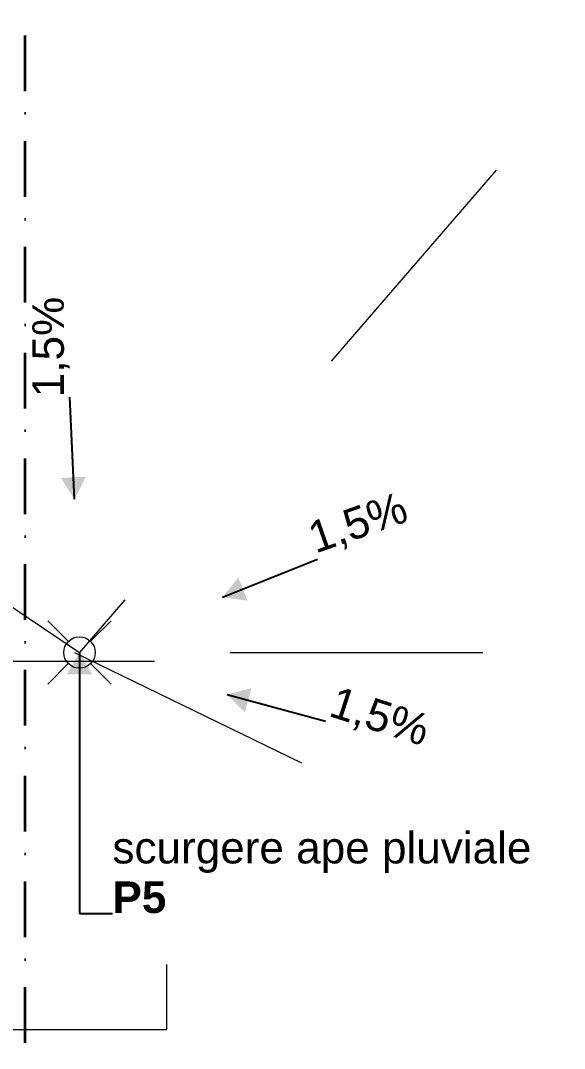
# Model space of a CAD drawing. Header units: millimetres. Extents: x 1322820 to 1391563, y 1051909 to 1098256.
# Drawn here: x 1366064 to 1367788, y 1068189 to 1071447 of the extents above; entities that cross this region are included whole.
import ezdxf
from ezdxf.enums import TextEntityAlignment as Align

# ---------------------------------------------------------------- set-up
doc = ezdxf.new("R2010")
doc.units = ezdxf.units.MM
doc.header["$MEASUREMENT"] = 0
doc.linetypes.add('AStair_dashed', pattern=[1800, 800, -1000])
doc.linetypes.add('Dot & Dashed', pattern=[335.138881, 176.388884, -88.194442, 0, -70.555556])
doc.layers.get('0').update_dxf_attribs({"true_color": 0x787878})
for name, color, linetype, lineweight, true_color in [('arhitectura - adnotatii_Pen_No__1', 7, 'Continuous', 13, 0x787878), ('arhitectura - desen 2D_Pen_No__2', 7, 'Continuous', 13, 0x787878), ('arhitectura - ghena_Pen_No__21', 7, 'Continuous', 20, 0x787878), ('instalatii - echipamente_Pen_No__21', 7, 'Continuous', 20, 0x787878), ('New_arhitectura - axe_Pen_No__201', 7, 'Continuous', 35, 0x787878), ('New_arhitectura - desen 2D_Pen_No__2', 7, 'Continuous', 13, 0x787878)]:
    doc.layers.add(name, color=color, linetype=linetype, lineweight=lineweight, true_color=true_color)
doc.layers.add('arhitectura - ghena', color=7, linetype='Continuous', true_color=0x787878)
doc.layers.add('New_arhitectura - axe', color=7, linetype='Continuous', true_color=0x787878)
doc.styles.add('GENERATED_STYLE_1', font='arialbd.ttf')
doc.styles.add('GENERATED_STYLE_2', font='arial.ttf')
doc.dimstyles.new('GENERATED_STYLE__2', dxfattribs={"dimtxt": 0.18, "dimasz": 76, "dimexe": 0.18, "dimexo": 0.0625, "dimgap": 0.09, "dimtad": 0, "dimtih": 1, "dimtoh": 1, "dimdec": 4, "dimzin": 0, "dimdsep": 46, "dimcen": 0.09, "dimadec": 0, "dimazin": 0, "dimtfac": 1, "dimtdec": 4, "dimtmove": 0, "dimatfit": 3, "dimldrblk": 'ARROWHEAD_16', "dimfxl": 1, "dimtolj": 1, "dimtzin": 0, "dimarcsym": 0})

# ---------------------------------------------------------------- blocks, each defined once
blk = doc.blocks.new('Floor Drain Symbol 23_2')
at = {"layer": 'arhitectura - ghena_Pen_No__21', "color": 7, "linetype": 'Continuous', "lineweight": 20}
for p, q in [((64.6, 135.4), (0, 200)), ((135.4, 135.4), (200, 200)), ((64.6, 64.6), (0, 0)), ((135.4, 64.6), (200, 0))]:
    blk.add_line(p, q, dxfattribs=at)
at = {"layer": 'arhitectura - ghena_Pen_No__21', "color": 7, "linetype": 'Continuous', "lineweight": 20, "flags": 128}
blk.add_lwpolyline([(150, 100, 1), (50, 100, 1)], format="xyb", close=True, dxfattribs=at)
blk = doc.blocks.new('ARROWHEAD_16')
at = {"linetype": 'Continuous', "lineweight": 0}
blk.add_hatch(color=0, dxfattribs=at).paths.add_polyline_path([(-0.9093, 0.525), (0, 0), (-0.9093, -0.525)])
at = {"color": 0, "linetype": 'Continuous', "lineweight": 0}
blk.add_line((0, 0), (-1, 0), dxfattribs=at)
blk = doc.blocks.new('Standard grid marker')
at = {"layer": 'New_arhitectura - axe_Pen_No__201', "linetype": 'Dot & Dashed', "lineweight": 35}
blk.add_line((1000, 0), (43350, 0), dxfattribs=at)
at = {"layer": 'New_arhitectura - axe_Pen_No__201', "lineweight": 35, "style": 'GENERATED_STYLE_1'}
for tag, p in [('AC_MarkerText_1_0', (-106.1, 7.1)), ('AC_MarkerText_1_1', (44456, 7.1))]:
    blk.add_attdef(tag, text='', height=125, rotation=270, dxfattribs=at).set_placement(p, align=Align.MIDDLE_CENTER)
blk = doc.blocks.new('terasa')
at = {"layer": 'arhitectura - desen 2D_Pen_No__2', "linetype": 'AStair_dashed', "lineweight": 13}
blk.add_line((1372278.547, 1076420.6), (1366250.832, 1069443.92), dxfattribs=at)
at = {"layer": 'instalatii - echipamente_Pen_No__21', "linetype": 'AStair_dashed', "lineweight": 20, "flags": 128}
blk.add_lwpolyline([(1365934.637, 1068248.727), (1366528.044, 1068248.727), (1366528.044, 1069415.759), (1365934.637, 1069415.759)], close=True, dxfattribs=at)
at = {"layer": 'New_arhitectura - desen 2D_Pen_No__2', "linetype": 'AStair_dashed', "lineweight": 13}
for p, q in [((1361536.019, 1072630.591), (1366250.832, 1069443.92)), ((1355928.539, 1069443.92), (1372278.547, 1069443.92)), ((1355928.539, 1066506.317), (1366234.763, 1069443.92)), ((1366234.763, 1069443.92), (1372278.547, 1066506.317))]:
    blk.add_line(p, q, dxfattribs=at)
at = {"layer": 'arhitectura - ghena', "linetype": 'Continuous', "lineweight": 13, "xscale": -1, "zscale": 1000}
blk.add_blockref('Floor Drain Symbol 23_2', (1366350.832, 1069343.92), dxfattribs=at)
at = {"layer": 'New_arhitectura - axe', "linetype": 'Continuous', "lineweight": 13, "zscale": 1000, "rotation": 90}
blk.add_blockref('Standard grid marker', (1366078.539, 1052120.65), dxfattribs=at)
at = {"layer": 'arhitectura - adnotatii_Pen_No__1', "linetype": 'Continuous', "lineweight": 13, "char_height": 100, "attachment_point": 7, "style": 'GENERATED_STYLE_2'}
for insert, rotation in [((1366219.876, 1070253.075), 90), ((1367004.655, 1069739.622), 19.227674), ((1367030.734, 1069226.108), 342.205032)]:
    blk.add_mtext('\\A1;1,5%', dxfattribs=dict(at, insert=insert, rotation=rotation))
at = {"layer": 'arhitectura - adnotatii_Pen_No__1', "linetype": 'Continuous', "lineweight": 13, "insert": (1366355.237, 1068616.807), "char_height": 100, "attachment_point": 7, "line_spacing_factor": 0.94255, "style": 'GENERATED_STYLE_2'}
blk.add_mtext('\\A1;scurgere ape pluviale\\P{\\fArial|b1|i0|c0|p34;P5}', dxfattribs=at)
at = {"layer": 'arhitectura - adnotatii_Pen_No__1', "linetype": 'Continuous', "lineweight": 13, "annotation_type": 0, "has_hookline": 1, "hookline_direction": 0, "text_width": 294.611}
for points, horizontal_direction in [([(1366234.763, 1069930.003), (1366219.876, 1070252.985)], (0, 1, 0)), ([(1366704.508, 1069619.171), (1367004.57, 1069739.593)], (0.944217, 0.329323, 0)), ([(1366718.57, 1069310.667), (1367030.648, 1069226.135)], (0.952156, -0.305612, 0))]:
    blk.add_leader(points, dimstyle='GENERATED_STYLE__2', dxfattribs=dict(at, horizontal_direction=horizontal_direction))
at = {"layer": 'arhitectura - adnotatii_Pen_No__1', "linetype": 'Continuous', "lineweight": 13, "annotation_type": 0, "has_hookline": 1, "hookline_direction": 0, "text_width": 1317.872}
blk.add_leader([(1366250.832, 1069443.92), (1366250.832, 1068616.807), (1366355.147, 1068616.807)], dimstyle='GENERATED_STYLE__2', dxfattribs=at)

msp = doc.modelspace()

# ---------------------------------------------------------------- block references
msp.add_blockref('terasa', (0, 0))

doc.saveas('drawing.dxf')
